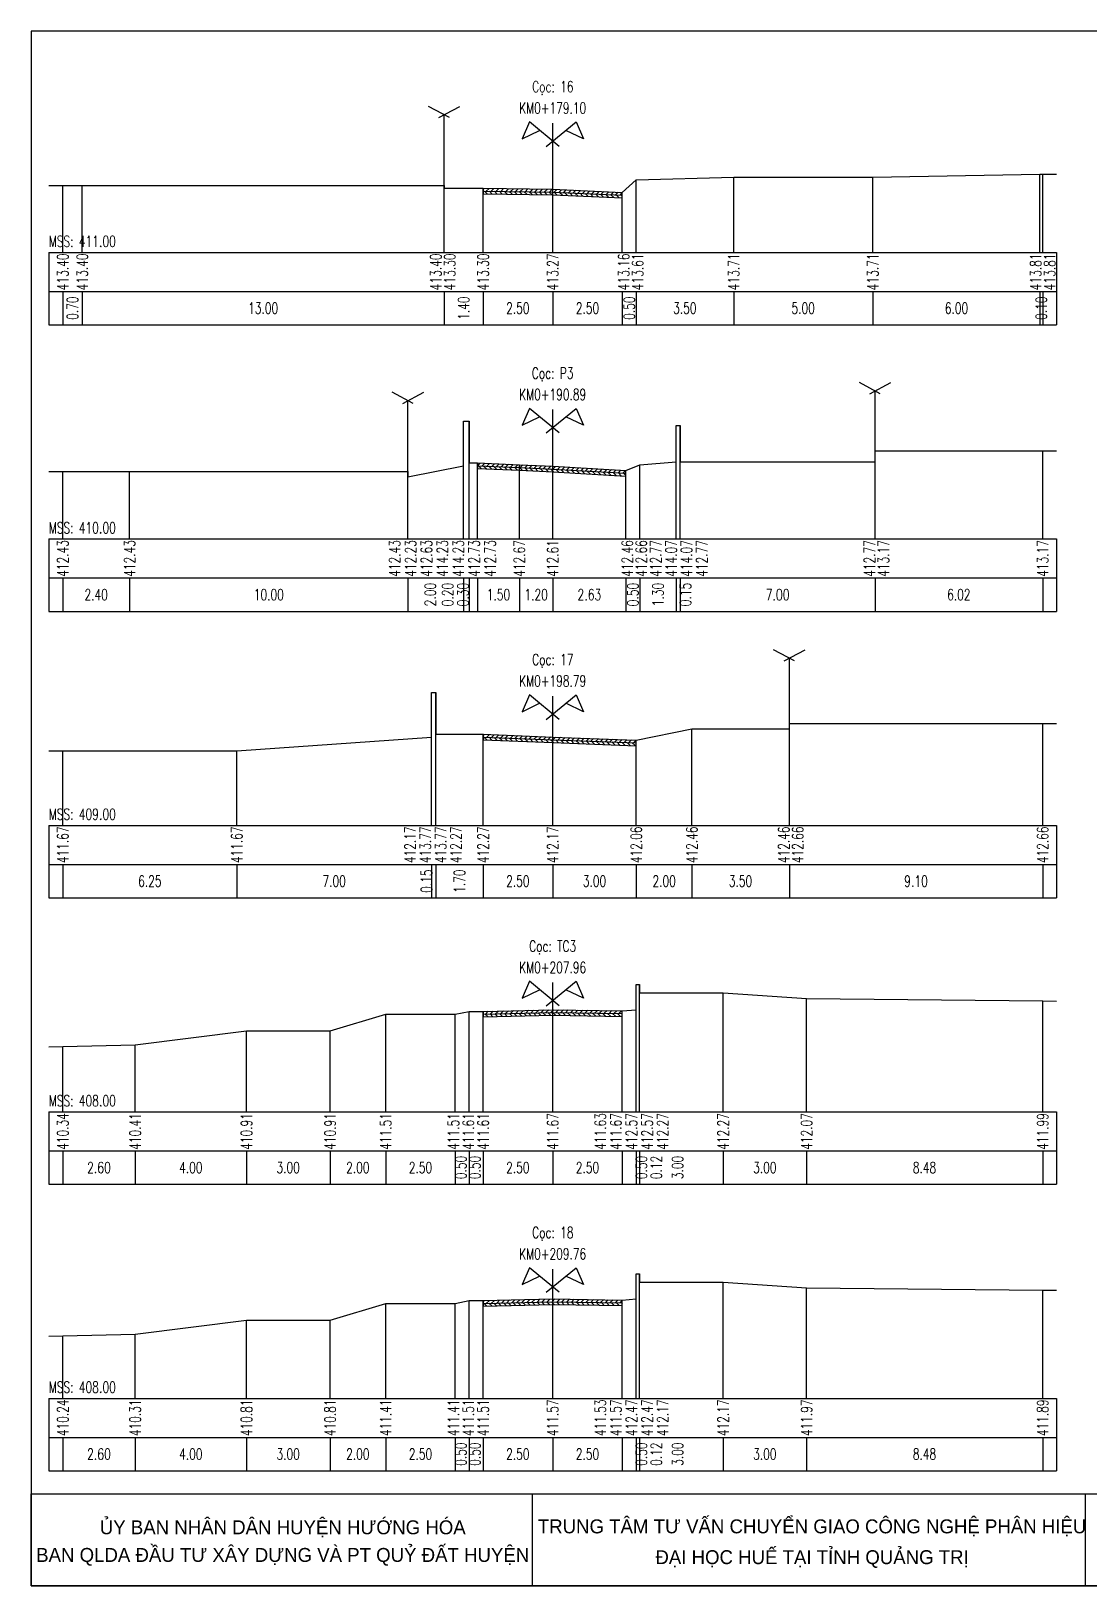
# Model space of a CAD drawing. Header units: centimetres. Extents: x 556321 to 560034, y 1839250 to 1840516.
# Drawn here: x 558349.5 to 558387.5, y 1839589.3 to 1839645.1 of the extents above; entities that cross this region are included whole.
import ezdxf
from ezdxf.enums import TextEntityAlignment as Align

# ---------------------------------------------------------------- set-up
doc = ezdxf.new("R2010")
doc.units = ezdxf.units.CM
doc.header["$MEASUREMENT"] = 0
doc.linetypes.add('KTTN$0$HIDDEN2', pattern=[0.1875, 0.125, -0.0625])
for name, color, linetype in [('AoDuongCu1', 1, 'Continuous'), ('AoDuongCu2', 2, 'Continuous'), ('DAU_CO', 3, 'Continuous'), ('entdauco', 3, 'Continuous'), ('enttntunhien', 3, 'Continuous'), ('KH_VAT', 8, 'Continuous'), ('KTTN$0$KHUNGTEN', 1, 'Continuous'), ('KTTN$0$NETKHUAT', 3, 'KTTN$0$HIDDEN2'), ('linedongtn', 8, 'Continuous'), ('MSSTracNgang', 5, 'Continuous'), ('plinetntn', 3, 'Continuous'), ('TuyenPDP_CDTN', 7, 'Continuous')]:
    doc.layers.add(name, color=color, linetype=linetype)
doc.styles.add('CHUSO', font='Vnsimple.shx', dxfattribs={"width": 0.7})
doc.styles.add('KTTN$0$Khung ten', font='VHAVANB_3.TTF')
doc.styles.add('TENCOC', font='vnsimple.shx', dxfattribs={"width": 0.7})
pattern_1 = [(45, (554573.0184, 1840687.18078), (-0.0883883476, 0.0883883476), [])]
pattern_2 = [(135, (554573.0184, 1840687.18078), (-0.0883883476, -0.0883883476), [])]

# ---------------------------------------------------------------- blocks, each defined once
blk = doc.blocks.new('A$C23B26463')
at = {"layer": 'KTTN$0$KHUNGTEN', "color": 7}
for p, q in [((-0.944, 2.953), (-0.944, 6.258)), ((18.913, 2.953), (18.913, 6.258))]:
    blk.add_line(p, q, dxfattribs=at)
at = {"layer": 'KTTN$0$KHUNGTEN', "color": 10}
blk.add_lwpolyline([(57.079, 2.953), (57.079, 58.791), (-18.961, 58.791), (-18.961, 2.953)], close=True, dxfattribs=at)
at = {"layer": 'KTTN$0$KHUNGTEN', "color": 4}
blk.add_lwpolyline([(-18.961, 6.258), (57.079, 6.258), (57.079, 2.953), (-18.961, 2.953), (-18.961, 6.258)], dxfattribs=at)
at = {"layer": 'KTTN$0$NETKHUAT', "color": 7, "style": 'KTTN$0$Khung ten'}
for s, p in [('ñY BAN NH¢n D¢N huyÖn h\xadíng hãa', (-9.92, 5.057)), ('trung t©m t\xad vÊn chuyÓn giao c«ng nghÖ ph©n hiÖu', (9.095, 5.091)), ('ban qlda §ÇU T¦ X¢Y DùNG vµ pt quû ®Êt huyÖn', (-9.922, 4.065)), ('®¹i häc huÕ t¹i tØnh qu¶ng trÞ', (9.095, 3.985))]:
    blk.add_text(s, height=0.5, dxfattribs=at).set_placement(p, align=Align.MIDDLE_CENTER)
blk = doc.blocks.new('DauCo')
at = {"layer": 'DAU_CO', "linetype": 'Continuous'}
blk.add_line((0, 0), (0, 1.29), dxfattribs=at)
for points in [[(0.47, -0.38), (-1.68, 1.38), (-2.2, 0.17), (-0.95, 0.77)], [(-0.47, -0.38), (1.68, 1.38), (2.2, 0.17), (0.95, 0.77)]]:
    blk.add_lwpolyline(points, dxfattribs=at)
blk = doc.blocks.new('nha')
at = {"layer": 'KH_VAT', "color": 6}
for points in [[(0.188, 2.442), (-0.564, 2.844)], [(-0.188, 2.442), (0.564, 2.844)], [(0, 0), (0, 2.542)]]:
    blk.add_lwpolyline(points, dxfattribs=at)

msp = doc.modelspace()

# ---------------------------------------------------------------- hatches: boundary and pattern name
at = {"layer": 'AoDuongCu1'}
h = msp.add_hatch(dxfattribs=at)
h.set_pattern_fill('ANSI31', color=256, style=0)
h.set_pattern_definition(pattern_1)
h.paths.add_polyline_path([(558365.771, 1839639.473), (558368.271, 1839639.439), (558370.771, 1839639.326), (558370.771, 1839639.226), (558368.271, 1839639.339), (558365.771, 1839639.373)])
h = msp.add_hatch(dxfattribs=at)
h.set_pattern_fill('ANSI31', color=256, style=0)
h.set_pattern_definition(pattern_1)
h.paths.add_polyline_path([(558365.571, 1839629.609), (558367.071, 1839629.546), (558368.271, 1839629.491), (558370.901, 1839629.34), (558370.901, 1839629.24), (558368.271, 1839629.391), (558367.071, 1839629.446), (558365.571, 1839629.509)])
h = msp.add_hatch(dxfattribs=at)
h.set_pattern_fill('ANSI31', color=256, style=0)
h.set_pattern_definition(pattern_1)
h.paths.add_polyline_path([(558365.771, 1839619.867), (558368.271, 1839619.767), (558371.271, 1839619.657), (558371.271, 1839619.557), (558368.271, 1839619.667), (558365.771, 1839619.767)])
h = msp.add_hatch(dxfattribs=at)
h.set_pattern_fill('ANSI31', color=256, style=0)
h.set_pattern_definition(pattern_1)
h.paths.add_polyline_path([(558365.771, 1839609.915), (558368.271, 1839609.975), (558370.771, 1839609.935), (558370.771, 1839609.835), (558368.271, 1839609.875), (558365.771, 1839609.815)])
h = msp.add_hatch(dxfattribs=at)
h.set_pattern_fill('ANSI31', color=256, style=0)
h.set_pattern_definition(pattern_1)
h.paths.add_polyline_path([(558365.771, 1839599.527), (558368.271, 1839599.587), (558370.771, 1839599.547), (558370.771, 1839599.447), (558368.271, 1839599.487), (558365.771, 1839599.427)])
at = {"layer": 'AoDuongCu2'}
h = msp.add_hatch(dxfattribs=at)
h.set_pattern_fill('ANSI31', color=256, angle=90, style=0)
h.set_pattern_definition(pattern_2)
h.paths.add_polyline_path([(558365.771, 1839639.373), (558368.271, 1839639.339), (558370.771, 1839639.226), (558370.771, 1839639.126), (558368.271, 1839639.239), (558365.771, 1839639.273)])
h = msp.add_hatch(dxfattribs=at)
h.set_pattern_fill('ANSI31', color=256, angle=90, style=0)
h.set_pattern_definition(pattern_2)
h.paths.add_polyline_path([(558365.571, 1839629.509), (558367.071, 1839629.446), (558368.271, 1839629.391), (558370.901, 1839629.24), (558370.901, 1839629.14), (558368.271, 1839629.291), (558367.071, 1839629.346), (558365.571, 1839629.409)])
h = msp.add_hatch(dxfattribs=at)
h.set_pattern_fill('ANSI31', color=256, angle=90, style=0)
h.set_pattern_definition(pattern_2)
h.paths.add_polyline_path([(558365.771, 1839619.767), (558368.271, 1839619.667), (558371.271, 1839619.557), (558371.271, 1839619.457), (558368.271, 1839619.567), (558365.771, 1839619.667)])
h = msp.add_hatch(dxfattribs=at)
h.set_pattern_fill('ANSI31', color=256, angle=90, style=0)
h.set_pattern_definition(pattern_2)
h.paths.add_polyline_path([(558365.771, 1839609.815), (558368.271, 1839609.875), (558370.771, 1839609.835), (558370.771, 1839609.735), (558368.271, 1839609.775), (558365.771, 1839609.715)])
h = msp.add_hatch(dxfattribs=at)
h.set_pattern_fill('ANSI31', color=256, angle=90, style=0)
h.set_pattern_definition(pattern_2)
h.paths.add_polyline_path([(558365.771, 1839599.427), (558368.271, 1839599.487), (558370.771, 1839599.447), (558370.771, 1839599.347), (558368.271, 1839599.387), (558365.771, 1839599.327)])

# ---------------------------------------------------------------- linework, layer by layer
at = {"layer": 'AoDuongCu1'}
for points in [[(558365.771, 1839639.373), (558368.271, 1839639.339), (558370.771, 1839639.226)], [(558365.571, 1839629.509), (558367.071, 1839629.446), (558368.271, 1839629.391), (558370.901, 1839629.24)], [(558365.771, 1839619.767), (558368.271, 1839619.667), (558371.271, 1839619.557)], [(558365.771, 1839609.815), (558368.271, 1839609.875), (558370.771, 1839609.835)], [(558365.771, 1839599.427), (558368.271, 1839599.487), (558370.771, 1839599.447)]]:
    msp.add_lwpolyline(points, dxfattribs=at)
at = {"layer": 'AoDuongCu2'}
for points in [[(558365.771, 1839639.473), (558365.771, 1839639.273), (558368.271, 1839639.239), (558370.771, 1839639.126), (558370.771, 1839639.326)], [(558365.571, 1839629.609), (558365.571, 1839629.409), (558367.071, 1839629.346), (558368.271, 1839629.291), (558370.901, 1839629.14), (558370.901, 1839629.34)], [(558365.771, 1839619.867), (558365.771, 1839619.667), (558368.271, 1839619.567), (558371.271, 1839619.457), (558371.271, 1839619.657)], [(558365.771, 1839609.915), (558365.771, 1839609.715), (558368.271, 1839609.775), (558370.771, 1839609.735), (558370.771, 1839609.935)], [(558365.771, 1839599.527), (558365.771, 1839599.327), (558368.271, 1839599.387), (558370.771, 1839599.347), (558370.771, 1839599.547)]]:
    msp.add_lwpolyline(points, dxfattribs=at)
at = {"layer": 'entdauco'}
for p, q in [((558368.271, 1839639.439), (558368.271, 1839641.169)), ((558368.271, 1839629.491), (558368.271, 1839630.881)), ((558368.271, 1839619.767), (558368.271, 1839620.593)), ((558368.271, 1839609.975), (558368.271, 1839610.305)), ((558368.271, 1839599.587), (558368.271, 1839600.017))]:
    msp.add_line(p, q, dxfattribs=at)
at = {"layer": 'enttntunhien'}
for p, q in [((558350.171, 1839637.169), (558386.371, 1839637.169)), ((558350.171, 1839637.169), (558350.171, 1839634.569)), ((558386.371, 1839637.169), (558386.371, 1839634.569)), ((558350.171, 1839635.769), (558386.371, 1839635.769)), ((558350.171, 1839634.569), (558386.371, 1839634.569)), ((558350.171, 1839626.881), (558386.371, 1839626.881)), ((558350.171, 1839626.881), (558350.171, 1839624.281)), ((558386.371, 1839626.881), (558386.371, 1839624.281)), ((558350.171, 1839625.481), (558386.371, 1839625.481)), ((558350.171, 1839624.281), (558386.371, 1839624.281)), ((558350.171, 1839616.593), (558386.371, 1839616.593)), ((558350.171, 1839616.593), (558350.171, 1839613.993)), ((558386.371, 1839616.593), (558386.371, 1839613.993)), ((558350.171, 1839615.193), (558386.371, 1839615.193)), ((558350.171, 1839613.993), (558386.371, 1839613.993)), ((558350.171, 1839606.305), (558386.371, 1839606.305)), ((558350.171, 1839606.305), (558350.171, 1839603.705)), ((558386.371, 1839606.305), (558386.371, 1839603.705)), ((558350.171, 1839604.905), (558386.371, 1839604.905)), ((558350.171, 1839603.705), (558386.371, 1839603.705)), ((558350.171, 1839596.017), (558386.371, 1839596.017)), ((558350.171, 1839596.017), (558350.171, 1839593.417)), ((558386.371, 1839596.017), (558386.371, 1839593.417)), ((558350.171, 1839594.617), (558386.371, 1839594.617)), ((558350.171, 1839593.417), (558386.371, 1839593.417))]:
    msp.add_line(p, q, dxfattribs=at)
at = {"layer": 'enttntunhien', "color": 3}
for p, q in [((558350.671, 1839635.769), (558350.671, 1839634.569)), ((558351.371, 1839635.769), (558351.371, 1839634.569)), ((558364.371, 1839635.769), (558364.371, 1839634.569)), ((558365.771, 1839635.769), (558365.771, 1839634.569)), ((558368.271, 1839635.769), (558368.271, 1839634.569)), ((558370.771, 1839635.769), (558370.771, 1839634.569)), ((558371.271, 1839635.769), (558371.271, 1839634.569)), ((558374.771, 1839635.769), (558374.771, 1839634.569)), ((558379.771, 1839635.769), (558379.771, 1839634.569)), ((558385.771, 1839635.769), (558385.771, 1839634.569)), ((558385.871, 1839635.769), (558385.871, 1839634.569)), ((558350.671, 1839625.481), (558350.671, 1839624.281)), ((558353.071, 1839625.481), (558353.071, 1839624.281)), ((558363.071, 1839625.481), (558363.071, 1839624.281)), ((558365.071, 1839625.481), (558365.071, 1839624.281)), ((558365.271, 1839625.481), (558365.271, 1839624.281)), ((558365.571, 1839625.481), (558365.571, 1839624.281)), ((558367.071, 1839625.481), (558367.071, 1839624.281)), ((558368.271, 1839625.481), (558368.271, 1839624.281)), ((558370.901, 1839625.481), (558370.901, 1839624.281)), ((558371.401, 1839625.481), (558371.401, 1839624.281)), ((558372.701, 1839625.481), (558372.701, 1839624.281)), ((558372.851, 1839625.481), (558372.851, 1839624.281)), ((558379.851, 1839625.481), (558379.851, 1839624.281)), ((558385.871, 1839625.481), (558385.871, 1839624.281)), ((558350.671, 1839615.193), (558350.671, 1839613.993)), ((558356.921, 1839615.193), (558356.921, 1839613.993)), ((558363.921, 1839615.193), (558363.921, 1839613.993)), ((558364.071, 1839615.193), (558364.071, 1839613.993)), ((558365.771, 1839615.193), (558365.771, 1839613.993)), ((558368.271, 1839615.193), (558368.271, 1839613.993)), ((558371.271, 1839615.193), (558371.271, 1839613.993)), ((558373.271, 1839615.193), (558373.271, 1839613.993)), ((558376.771, 1839615.193), (558376.771, 1839613.993)), ((558385.871, 1839615.193), (558385.871, 1839613.993)), ((558350.671, 1839604.905), (558350.671, 1839603.705)), ((558353.271, 1839604.905), (558353.271, 1839603.705)), ((558357.271, 1839604.905), (558357.271, 1839603.705)), ((558360.271, 1839604.905), (558360.271, 1839603.705)), ((558362.271, 1839604.905), (558362.271, 1839603.705)), ((558364.771, 1839604.905), (558364.771, 1839603.705)), ((558365.271, 1839604.905), (558365.271, 1839603.705)), ((558365.771, 1839604.905), (558365.771, 1839603.705)), ((558368.271, 1839604.905), (558368.271, 1839603.705)), ((558370.771, 1839604.905), (558370.771, 1839603.705)), ((558371.271, 1839604.905), (558371.271, 1839603.705)), ((558371.391, 1839604.905), (558371.391, 1839603.705)), ((558374.391, 1839604.905), (558374.391, 1839603.705)), ((558377.391, 1839604.905), (558377.391, 1839603.705)), ((558385.871, 1839604.905), (558385.871, 1839603.705)), ((558350.671, 1839594.617), (558350.671, 1839593.417)), ((558353.271, 1839594.617), (558353.271, 1839593.417)), ((558357.271, 1839594.617), (558357.271, 1839593.417)), ((558360.271, 1839594.617), (558360.271, 1839593.417)), ((558362.271, 1839594.617), (558362.271, 1839593.417)), ((558364.771, 1839594.617), (558364.771, 1839593.417)), ((558365.271, 1839594.617), (558365.271, 1839593.417)), ((558365.771, 1839594.617), (558365.771, 1839593.417)), ((558368.271, 1839594.617), (558368.271, 1839593.417)), ((558370.771, 1839594.617), (558370.771, 1839593.417)), ((558371.271, 1839594.617), (558371.271, 1839593.417)), ((558371.391, 1839594.617), (558371.391, 1839593.417)), ((558374.391, 1839594.617), (558374.391, 1839593.417)), ((558377.391, 1839594.617), (558377.391, 1839593.417)), ((558385.871, 1839594.617), (558385.871, 1839593.417))]:
    msp.add_line(p, q, dxfattribs=at)
at = {"layer": 'linedongtn'}
for p, q in [((558385.771, 1839637.169), (558385.771, 1839639.976)), ((558385.871, 1839637.169), (558385.871, 1839639.977)), ((558350.671, 1839637.169), (558350.671, 1839639.573)), ((558351.371, 1839637.169), (558351.371, 1839639.573)), ((558364.371, 1839637.169), (558364.371, 1839639.573)), ((558364.371, 1839637.169), (558364.371, 1839639.473)), ((558365.771, 1839637.169), (558365.771, 1839639.473)), ((558368.271, 1839637.169), (558368.271, 1839639.439)), ((558371.271, 1839637.169), (558371.271, 1839639.776)), ((558374.771, 1839637.169), (558374.771, 1839639.876)), ((558379.771, 1839637.169), (558379.771, 1839639.876)), ((558370.771, 1839637.169), (558370.771, 1839639.326)), ((558365.071, 1839626.881), (558365.071, 1839631.109)), ((558365.271, 1839626.881), (558365.271, 1839631.109)), ((558372.701, 1839626.881), (558372.701, 1839630.95)), ((558372.851, 1839626.881), (558372.851, 1839630.95)), ((558379.851, 1839626.881), (558379.851, 1839630.05)), ((558385.871, 1839626.881), (558385.871, 1839630.05)), ((558350.671, 1839626.881), (558350.671, 1839629.309)), ((558353.071, 1839626.881), (558353.071, 1839629.309)), ((558363.071, 1839626.881), (558363.071, 1839629.309)), ((558365.071, 1839626.881), (558365.071, 1839629.509)), ((558365.271, 1839626.881), (558365.271, 1839629.609)), ((558365.571, 1839626.881), (558365.571, 1839629.609)), ((558367.071, 1839626.881), (558367.071, 1839629.546)), ((558368.271, 1839626.881), (558368.271, 1839629.491)), ((558370.901, 1839626.881), (558370.901, 1839629.34)), ((558371.401, 1839626.881), (558371.401, 1839629.54)), ((558372.701, 1839626.881), (558372.701, 1839629.65)), ((558372.851, 1839626.881), (558372.851, 1839629.65)), ((558379.851, 1839626.881), (558379.851, 1839629.65)), ((558363.071, 1839626.881), (558363.071, 1839629.109)), ((558363.921, 1839616.593), (558363.921, 1839621.367)), ((558364.071, 1839616.593), (558364.071, 1839621.367)), ((558364.071, 1839616.593), (558364.071, 1839619.867)), ((558365.771, 1839616.593), (558365.771, 1839619.867)), ((558373.271, 1839616.593), (558373.271, 1839620.057)), ((558376.771, 1839616.593), (558376.771, 1839620.257)), ((558376.771, 1839616.593), (558376.771, 1839620.057)), ((558385.871, 1839616.593), (558385.871, 1839620.257)), ((558350.671, 1839616.593), (558350.671, 1839619.267)), ((558356.921, 1839616.593), (558356.921, 1839619.267)), ((558363.921, 1839616.593), (558363.921, 1839619.767)), ((558368.271, 1839616.593), (558368.271, 1839619.767)), ((558371.271, 1839616.593), (558371.271, 1839619.657)), ((558371.271, 1839606.305), (558371.271, 1839610.875)), ((558371.391, 1839606.305), (558371.391, 1839610.875)), ((558371.391, 1839606.305), (558371.391, 1839610.575)), ((558374.391, 1839606.305), (558374.391, 1839610.575)), ((558377.391, 1839606.305), (558377.391, 1839610.375)), ((558362.271, 1839606.305), (558362.271, 1839609.815)), ((558364.771, 1839606.305), (558364.771, 1839609.815)), ((558365.271, 1839606.305), (558365.271, 1839609.915)), ((558365.771, 1839606.305), (558365.771, 1839609.915)), ((558368.271, 1839606.305), (558368.271, 1839609.975)), ((558370.771, 1839606.305), (558370.771, 1839609.935)), ((558371.271, 1839606.305), (558371.271, 1839609.975)), ((558385.871, 1839606.305), (558385.871, 1839610.29)), ((558357.271, 1839606.305), (558357.271, 1839609.215)), ((558360.271, 1839606.305), (558360.271, 1839609.215)), ((558350.671, 1839606.305), (558350.671, 1839608.65)), ((558353.271, 1839606.305), (558353.271, 1839608.715)), ((558371.271, 1839596.017), (558371.271, 1839600.487)), ((558371.391, 1839596.017), (558371.391, 1839600.487)), ((558371.391, 1839596.017), (558371.391, 1839600.187)), ((558374.391, 1839596.017), (558374.391, 1839600.187)), ((558377.391, 1839596.017), (558377.391, 1839599.987)), ((558385.871, 1839596.017), (558385.871, 1839599.902)), ((558362.271, 1839596.017), (558362.271, 1839599.427)), ((558364.771, 1839596.017), (558364.771, 1839599.427)), ((558365.271, 1839596.017), (558365.271, 1839599.527)), ((558365.771, 1839596.017), (558365.771, 1839599.527)), ((558368.271, 1839596.017), (558368.271, 1839599.587)), ((558370.771, 1839596.017), (558370.771, 1839599.547)), ((558371.271, 1839596.017), (558371.271, 1839599.587)), ((558357.271, 1839596.017), (558357.271, 1839598.827)), ((558360.271, 1839596.017), (558360.271, 1839598.827)), ((558350.671, 1839596.017), (558350.671, 1839598.262)), ((558353.271, 1839596.017), (558353.271, 1839598.327))]:
    msp.add_line(p, q, dxfattribs=at)
at = {"layer": 'plinetntn'}
for points in [[(558350.171, 1839639.573), (558350.671, 1839639.573), (558351.371, 1839639.573), (558364.371, 1839639.573), (558364.371, 1839639.473), (558365.771, 1839639.473), (558368.271, 1839639.439), (558370.771, 1839639.326), (558371.271, 1839639.776), (558374.771, 1839639.876), (558379.771, 1839639.876), (558385.771, 1839639.976), (558385.871, 1839639.977), (558386.371, 1839639.986)], [(558350.171, 1839629.309), (558350.671, 1839629.309), (558353.071, 1839629.309), (558363.071, 1839629.309), (558363.071, 1839629.109), (558365.071, 1839629.509), (558365.071, 1839631.109), (558365.271, 1839631.109), (558365.271, 1839629.609), (558365.571, 1839629.609), (558367.071, 1839629.546), (558368.271, 1839629.491), (558370.901, 1839629.34), (558371.401, 1839629.54), (558372.701, 1839629.65), (558372.701, 1839630.95), (558372.851, 1839630.95), (558372.851, 1839629.65), (558379.851, 1839629.65), (558379.851, 1839630.05), (558385.871, 1839630.05), (558386.371, 1839630.05)], [(558350.171, 1839619.267), (558350.671, 1839619.267), (558356.921, 1839619.267), (558363.921, 1839619.767), (558363.921, 1839621.367), (558364.071, 1839621.367), (558364.071, 1839619.867), (558365.771, 1839619.867), (558368.271, 1839619.767), (558371.271, 1839619.657), (558373.271, 1839620.057), (558376.771, 1839620.057), (558376.771, 1839620.257), (558385.871, 1839620.257), (558386.371, 1839620.257)], [(558350.172, 1839608.637), (558350.671, 1839608.65), (558353.271, 1839608.715), (558357.271, 1839609.215), (558360.271, 1839609.215), (558362.271, 1839609.815), (558364.771, 1839609.815), (558365.271, 1839609.915), (558365.771, 1839609.915), (558368.271, 1839609.975), (558370.771, 1839609.935), (558371.271, 1839609.975), (558371.271, 1839610.875), (558371.391, 1839610.875), (558371.391, 1839610.575), (558374.391, 1839610.575), (558377.391, 1839610.375), (558385.871, 1839610.29), (558386.371, 1839610.285)], [(558350.172, 1839598.249), (558350.671, 1839598.262), (558353.271, 1839598.327), (558357.271, 1839598.827), (558360.271, 1839598.827), (558362.271, 1839599.427), (558364.771, 1839599.427), (558365.271, 1839599.527), (558365.771, 1839599.527), (558368.271, 1839599.587), (558370.771, 1839599.547), (558371.271, 1839599.587), (558371.271, 1839600.487), (558371.391, 1839600.487), (558371.391, 1839600.187), (558374.391, 1839600.187), (558377.391, 1839599.987), (558385.871, 1839599.902), (558386.371, 1839599.897)]]:
    msp.add_lwpolyline(points, dxfattribs=at)

# ---------------------------------------------------------------- block references
at = {"layer": 'entdauco', "lineweight": -2}
msp.add_blockref('A$C23B26463', (558368.492, 1839586.329), dxfattribs=at)
at = {"layer": 'entdauco', "xscale": 0.5, "yscale": 0.5}
for p in [(558368.271, 1839641.169), (558368.271, 1839630.881), (558368.271, 1839620.593), (558368.271, 1839610.305), (558368.271, 1839600.017)]:
    msp.add_blockref('DauCo', p, dxfattribs=at)
at = {"layer": 'TuyenPDP_CDTN'}
for p in [(558364.371, 1839639.573), (558363.071, 1839629.309), (558379.851, 1839629.65), (558376.771, 1839620.057)]:
    msp.add_blockref('nha', p, dxfattribs=at)

# ---------------------------------------------------------------- texts
at = {"layer": 'entdauco', "style": 'TENCOC', "width": 0.7}
for s, p in [('Cäc: 16', (558368.271, 1839643.077)), ('KM0+179.10', (558368.271, 1839642.357)), ('Cäc: P3', (558368.271, 1839632.789)), ('KM0+190.89', (558368.271, 1839632.069)), ('Cäc: 17', (558368.271, 1839622.501)), ('KM0+198.79', (558368.271, 1839621.781)), ('Cäc: TC3', (558368.271, 1839612.213)), ('KM0+207.96', (558368.271, 1839611.493)), ('Cäc: 18', (558368.271, 1839601.925)), ('KM0+209.76', (558368.271, 1839601.205))]:
    msp.add_text(s, height=0.4, dxfattribs=at).set_placement(p, align=Align.MIDDLE)
at = {"layer": 'enttntunhien', "color": 3, "style": 'CHUSO', "width": 0.7}
for s, p in [('413.40', (558350.671, 1839636.469)), ('413.40', (558351.371, 1839636.469)), ('413.40', (558364.071, 1839636.469)), ('413.30', (558364.571, 1839636.469)), ('413.30', (558365.771, 1839636.469)), ('413.27', (558368.271, 1839636.469)), ('413.16', (558370.821, 1839636.469)), ('413.61', (558371.321, 1839636.469)), ('413.71', (558374.771, 1839636.469)), ('413.71', (558379.771, 1839636.469)), ('413.81', (558385.621, 1839636.469)), ('413.81', (558386.121, 1839636.469)), ('0.70', (558351.021, 1839635.169)), ('1.40', (558365.071, 1839635.169)), ('0.50', (558371.021, 1839635.169)), ('0.10', (558385.821, 1839635.169)), ('412.43', (558350.671, 1839626.181)), ('412.43', (558353.071, 1839626.181)), ('412.43', (558362.593, 1839626.181)), ('412.23', (558363.164, 1839626.181)), ('412.63', (558363.736, 1839626.181)), ('414.23', (558364.307, 1839626.181)), ('414.23', (558364.879, 1839626.181)), ('412.73', (558365.45, 1839626.181)), ('412.73', (558366.021, 1839626.181)), ('412.67', (558367.071, 1839626.181)), ('412.61', (558368.271, 1839626.181)), ('412.46', (558370.951, 1839626.181)), ('412.66', (558371.451, 1839626.181)), ('412.77', (558371.976, 1839626.181)), ('414.07', (558372.526, 1839626.181)), ('414.07', (558373.076, 1839626.181)), ('412.77', (558373.626, 1839626.181)), ('412.77', (558379.651, 1839626.181)), ('413.17', (558380.151, 1839626.181)), ('413.17', (558385.871, 1839626.181)), ('2.00', (558363.871, 1839624.881)), ('0.20', (558364.496, 1839624.881)), ('0.30', (558365.046, 1839624.881)), ('0.50', (558371.151, 1839624.881)), ('1.30', (558372.051, 1839624.881)), ('0.15', (558373.038, 1839624.881)), ('411.67', (558350.671, 1839615.893)), ('411.67', (558356.921, 1839615.893)), ('412.17', (558363.146, 1839615.893)), ('413.77', (558363.696, 1839615.893)), ('413.77', (558364.246, 1839615.893)), ('412.27', (558364.796, 1839615.893)), ('412.27', (558365.771, 1839615.893)), ('412.17', (558368.271, 1839615.893)), ('412.06', (558371.271, 1839615.893)), ('412.46', (558373.271, 1839615.893)), ('412.46', (558376.571, 1839615.893)), ('412.66', (558377.071, 1839615.893)), ('412.66', (558385.871, 1839615.893)), ('0.15', (558363.734, 1839614.593)), ('1.70', (558364.921, 1839614.593)), ('410.34', (558350.671, 1839605.605)), ('410.41', (558353.271, 1839605.605)), ('410.91', (558357.271, 1839605.605)), ('410.91', (558360.271, 1839605.605)), ('411.51', (558362.271, 1839605.605)), ('411.51', (558364.705, 1839605.605)), ('411.61', (558365.238, 1839605.605)), ('411.61', (558365.771, 1839605.605)), ('411.67', (558368.271, 1839605.605)), ('411.63', (558369.981, 1839605.605)), ('411.67', (558370.541, 1839605.605)), ('412.57', (558371.101, 1839605.605)), ('412.57', (558371.661, 1839605.605)), ('412.27', (558372.221, 1839605.605)), ('412.27', (558374.391, 1839605.605)), ('412.07', (558377.391, 1839605.605)), ('411.99', (558385.871, 1839605.605)), ('0.50', (558364.971, 1839604.305)), ('0.50', (558365.471, 1839604.305)), ('0.50', (558371.456, 1839604.305)), ('0.12', (558371.99, 1839604.305)), ('3.00', (558372.756, 1839604.305)), ('410.24', (558350.671, 1839595.317)), ('410.31', (558353.271, 1839595.317)), ('410.81', (558357.271, 1839595.317)), ('410.81', (558360.271, 1839595.317)), ('411.41', (558362.271, 1839595.317)), ('411.41', (558364.705, 1839595.317)), ('411.51', (558365.238, 1839595.317)), ('411.51', (558365.771, 1839595.317)), ('411.57', (558368.271, 1839595.317)), ('411.53', (558369.981, 1839595.317)), ('411.57', (558370.541, 1839595.317)), ('412.47', (558371.101, 1839595.317)), ('412.47', (558371.661, 1839595.317)), ('412.17', (558372.221, 1839595.317)), ('412.17', (558374.391, 1839595.317)), ('411.97', (558377.391, 1839595.317)), ('411.89', (558385.871, 1839595.317)), ('0.50', (558364.971, 1839594.017)), ('0.50', (558365.471, 1839594.017)), ('0.50', (558371.456, 1839594.017)), ('0.12', (558371.99, 1839594.017)), ('3.00', (558372.756, 1839594.017))]:
    msp.add_text(s, height=0.4, rotation=90, dxfattribs=at).set_placement(p, align=Align.MIDDLE)
for s, p in [('13.00', (558357.871, 1839635.169)), ('2.50', (558367.021, 1839635.169)), ('2.50', (558369.521, 1839635.169)), ('3.50', (558373.021, 1839635.169)), ('5.00', (558377.271, 1839635.169)), ('6.00', (558382.771, 1839635.169)), ('2.40', (558351.871, 1839624.881)), ('10.00', (558358.071, 1839624.881)), ('1.50', (558366.321, 1839624.881)), ('1.20', (558367.671, 1839624.881)), ('2.63', (558369.586, 1839624.881)), ('7.00', (558376.351, 1839624.881)), ('6.02', (558382.861, 1839624.881)), ('6.25', (558353.796, 1839614.593)), ('7.00', (558360.421, 1839614.593)), ('2.50', (558367.021, 1839614.593)), ('3.00', (558369.771, 1839614.593)), ('2.00', (558372.271, 1839614.593)), ('3.50', (558375.021, 1839614.593)), ('9.10', (558381.321, 1839614.593)), ('2.60', (558351.971, 1839604.305)), ('4.00', (558355.271, 1839604.305)), ('3.00', (558358.771, 1839604.305)), ('2.00', (558361.271, 1839604.305)), ('2.50', (558363.521, 1839604.305)), ('2.50', (558367.021, 1839604.305)), ('2.50', (558369.521, 1839604.305)), ('3.00', (558375.891, 1839604.305)), ('8.48', (558381.631, 1839604.305)), ('2.60', (558351.971, 1839594.017)), ('4.00', (558355.271, 1839594.017)), ('3.00', (558358.771, 1839594.017)), ('2.00', (558361.271, 1839594.017)), ('2.50', (558363.521, 1839594.017)), ('2.50', (558367.021, 1839594.017)), ('2.50', (558369.521, 1839594.017)), ('3.00', (558375.891, 1839594.017)), ('8.48', (558381.631, 1839594.017))]:
    msp.add_text(s, height=0.4, dxfattribs=at).set_placement(p, align=Align.MIDDLE)
at = {"layer": 'MSSTracNgang', "color": 3, "style": 'CHUSO', "width": 0.7}
for s, p in [('MSS: 411.00', (558350.171, 1839637.369)), ('MSS: 410.00', (558350.171, 1839627.081)), ('MSS: 409.00', (558350.171, 1839616.793)), ('MSS: 408.00', (558350.171, 1839606.505)), ('MSS: 408.00', (558350.171, 1839596.217))]:
    msp.add_text(s, height=0.4, dxfattribs=at).set_placement(p)

doc.saveas('drawing.dxf')
